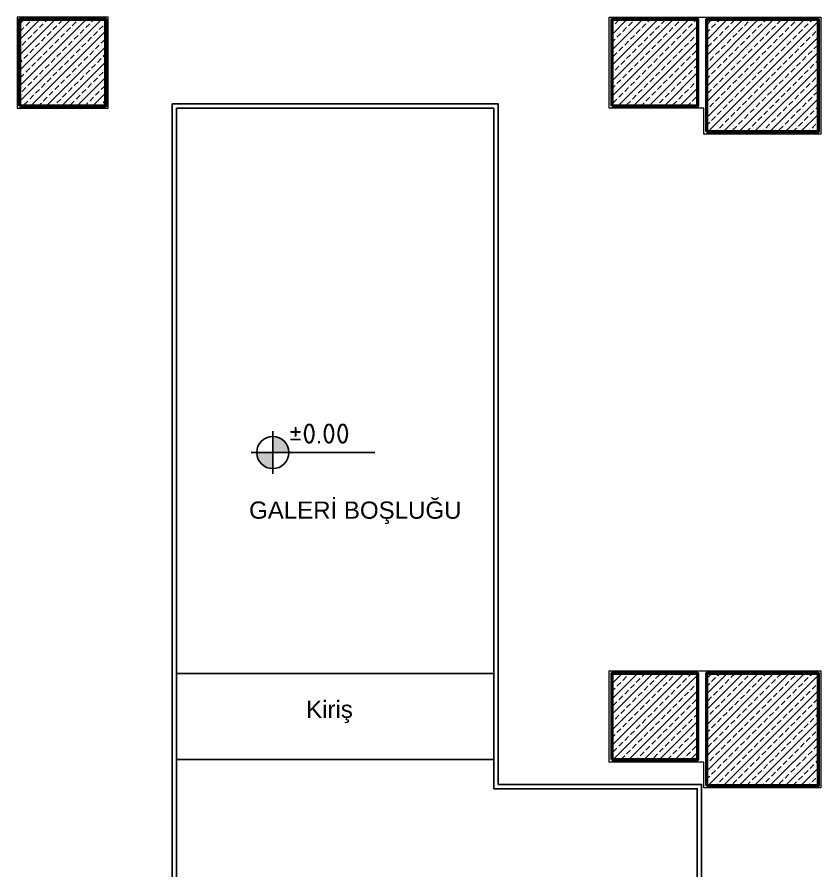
# Model space of a CAD drawing. Header units: millimetres. Extents: x 1443065 to 1517367, y 3763150 to 3779068.
# Drawn here: x 1489340 to 1490275, y 3767867 to 3768860 of the extents above; entities that cross this region are included whole.
import ezdxf
from ezdxf.enums import TextEntityAlignment as Align

# ---------------------------------------------------------------- set-up
doc = ezdxf.new("R2010")
doc.units = ezdxf.units.MM
for name, color, linetype in [('m-TAR_duvar', 8, 'Continuous'), ('m-TFR_vitrifiye', 1, 'Continuous'), ('m-YAZ_kot', 7, 'Continuous')]:
    doc.layers.add(name, color=color, linetype=linetype)
for name, color, linetype, lineweight in [('MAHAL', 52, 'Continuous', 13), ('MERDIVEN', 4, 'Continuous', 20), ('SIVA', 3, 'Continuous', 9), ('TASIYICI', 170, 'Continuous', 50)]:
    doc.layers.add(name, color=color, linetype=linetype, lineweight=lineweight)
doc.styles.add('mono', font='isocpeur.ttf')
doc.styles.get("Standard").update_dxf_attribs({"font": 'arial.ttf'})
pattern_1 = [(45, (67479.789, -87954.948), (-8.98025612, 8.98025612), []), (45, (67488.769, -87954.948), (-8.98025612, 8.98025612), [6.35, -3.175])]

# ---------------------------------------------------------------- blocks, each defined once
blk = doc.blocks.new('m-plankot')
h = blk.add_hatch(color=256)
h.paths.add_polyline_path([(0, 0.144), (0, 0), (0.144, 0, 0.414214)])
h.paths.add_polyline_path([(0, -0.144), (0, 0), (-0.144, 0, 0.414214)])
for p, q in [((0, 0.192), (0, -0.192)), ((0.9136, 0), (-0.192, 0))]:
    blk.add_line(p, q)
blk.add_circle((0, 0), 0.144)
blk.add_attdef('INCEKOT', (0.1868, 0.1), '', height=0.18)
blk.add_attdef('KABAKOT', text='', height=0.18).set_placement((0.1868, -0.1), align=Align.TOP_LEFT)

msp = doc.modelspace()

# ---------------------------------------------------------------- hatches: boundary and pattern name
at = {"layer": 'm-TAR_duvar'}
h = msp.add_hatch(dxfattribs=at)
h.set_pattern_fill('ANSI33', color=256, scale=2)
h.set_pattern_definition(pattern_1)
h.paths.add_polyline_path([(1489343.4, 3768756.58), (1489443.4, 3768756.58), (1489443.4, 3768856.58), (1489343.4, 3768856.58)])
h = msp.add_hatch(dxfattribs=at)
h.set_pattern_fill('ANSI33', color=256, scale=2)
h.set_pattern_definition(pattern_1)
h.paths.add_polyline_path([(1490031.74, 3768756.58), (1490131.74, 3768756.58), (1490131.74, 3768856.58), (1490031.74, 3768856.58)])
h = msp.add_hatch(dxfattribs=at)
h.set_pattern_fill('ANSI33', color=256, scale=2)
h.set_pattern_definition([(45, (67479.789, -85664.948), (-8.98025612, 8.98025612), []), (45, (67488.769, -85664.948), (-8.98025612, 8.98025612), [6.35, -3.175])])
h.paths.add_polyline_path([(1490271.74, 3768856.58), (1490141.74, 3768856.58), (1490141.74, 3768726.58), (1490271.74, 3768726.58)])
h = msp.add_hatch(dxfattribs=at)
h.set_pattern_fill('ANSI33', color=256, scale=2)
h.set_pattern_definition(pattern_1)
h.paths.add_polyline_path([(1490131.74, 3768096.58), (1490031.74, 3768096.58), (1490031.74, 3767996.58), (1490131.74, 3767996.58)])
h = msp.add_hatch(dxfattribs=at)
h.set_pattern_fill('ANSI33', color=256, scale=2)
h.set_pattern_definition([(45, (67479.789, -86424.948), (-8.98025612, 8.98025612), []), (45, (67488.769, -86424.948), (-8.98025612, 8.98025612), [6.35, -3.175])])
h.paths.add_polyline_path([(1490271.74, 3768096.58), (1490141.74, 3768096.58), (1490141.74, 3767966.58), (1490271.74, 3767966.58)])

# ---------------------------------------------------------------- linework, layer by layer
at = {"layer": 'm-TFR_vitrifiye'}
for p, q in [((1489520.61, 3768758.58), (1489899.65, 3768758.58)), ((1489525.61, 3768753.58), (1489894.65, 3768753.58)), ((1489894.65, 3768096.58), (1489525.61, 3768096.58)), ((1489894.65, 3767996.58), (1489525.61, 3767996.58))]:
    msp.add_line(p, q, dxfattribs=at)
for points in [[(1489520.61, 3768758.58), (1489520.61, 3767543.59), (1489461.4, 3767543.59), (1489461.4, 3766684.58)], [(1489899.65, 3768758.58), (1489899.65, 3767967.6), (1490136.08, 3767967.6), (1490136.08, 3767491.58), (1490036.74, 3767491.58), (1490036.74, 3767299.58)], [(1489525.61, 3768753.58), (1489525.61, 3767538.59), (1489466.4, 3767538.59), (1489466.4, 3766689.58)], [(1489894.65, 3768753.58), (1489894.65, 3767962.6), (1490131.08, 3767962.6), (1490131.08, 3767496.58), (1490031.74, 3767496.58), (1490031.74, 3767299.58)]]:
    msp.add_lwpolyline(points, dxfattribs=at)
at = {"layer": 'MERDIVEN'}
msp.add_line((1489343.4, 3768856.58), (1489343.4, 3768856.58), dxfattribs=at)
at = {"layer": 'SIVA'}
for points in [[(1489340.4, 3768753.58), (1489446.4, 3768753.58), (1489446.4, 3768859.58), (1489340.4, 3768859.58)], [(1490028.74, 3768859.58), (1490274.74, 3768859.58), (1490274.74, 3768723.58), (1490138.74, 3768723.58), (1490138.74, 3768753.58), (1490028.74, 3768753.58)], [(1490028.74, 3768099.58), (1490274.74, 3768099.58), (1490274.74, 3767963.58), (1490138.74, 3767963.58), (1490138.74, 3767993.58), (1490028.74, 3767993.58)]]:
    msp.add_lwpolyline(points, close=True, dxfattribs=at)
at = {"layer": 'TASIYICI'}
for points in [[(1489343.4, 3768756.58), (1489443.4, 3768756.58), (1489443.4, 3768856.58), (1489343.4, 3768856.58)], [(1490031.74, 3768756.58), (1490131.74, 3768756.58), (1490131.74, 3768856.58), (1490031.74, 3768856.58)], [(1490141.74, 3768726.58), (1490271.74, 3768726.58), (1490271.74, 3768856.58), (1490141.74, 3768856.58)], [(1490031.74, 3767996.58), (1490131.74, 3767996.58), (1490131.74, 3768096.58), (1490031.74, 3768096.58)], [(1490141.74, 3767966.58), (1490271.74, 3767966.58), (1490271.74, 3768096.58), (1490141.74, 3768096.58)]]:
    msp.add_lwpolyline(points, close=True, dxfattribs=at)

# ---------------------------------------------------------------- block references
at = {"layer": 'm-YAZ_kot'}
ref = msp.add_blockref('m-plankot', (1489637.62, 3768353.46), dxfattribs=dict(at, xscale=129.9375, yscale=129.9375, zscale=129.9375))
ref.add_attrib('INCEKOT', '%%P0.00', dxfattribs={"layer": '0', "height": 23.389, "rotation": 0, "style": 'mono'}).set_placement((1489656.04, 3768356.76), align=Align.BOTTOM_LEFT)

# ---------------------------------------------------------------- texts
at = {"layer": 'MAHAL', "char_height": 20, "width": 274.8104, "attachment_point": 7}
for s, insert in [('{\\f@Arial Unicode MS|b0|i0|c162|p34;GALERİ BOŞLUĞU}', (1489610.07, 3768270.34)), ('{\\f@Arial Unicode MS|b0|i0|c162|p34;Kiriş}', (1489676.36, 3768038.88))]:
    msp.add_mtext(s, dxfattribs=dict(at, insert=insert))

doc.saveas('drawing.dxf')
